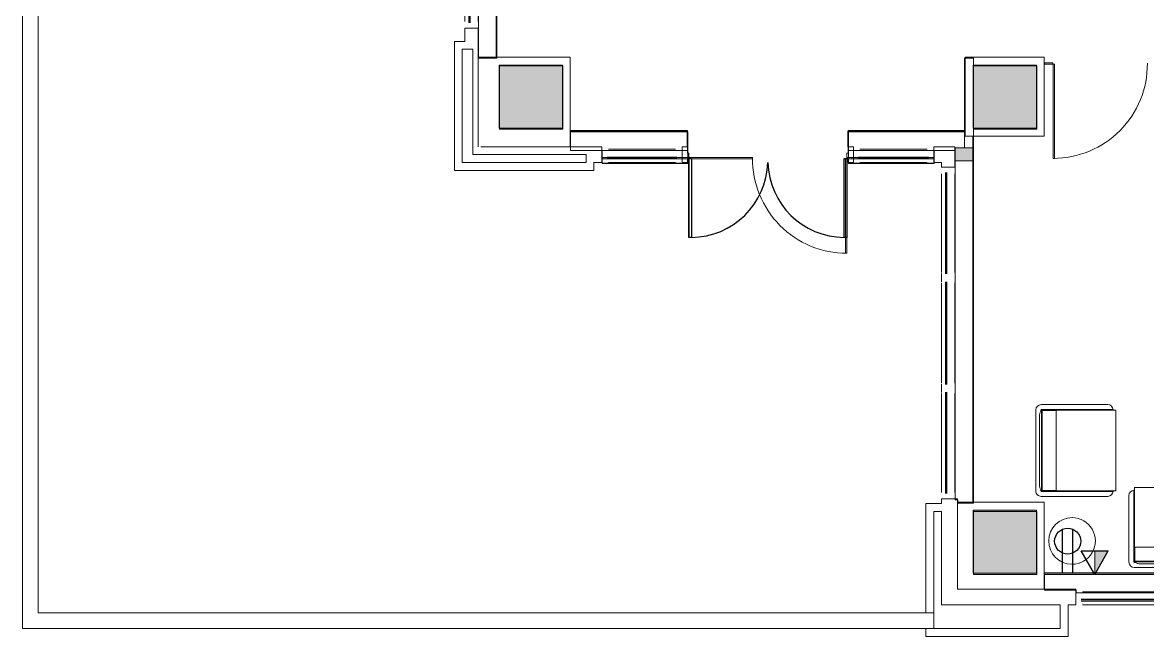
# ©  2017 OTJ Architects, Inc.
# Model space of a CAD drawing. Header units: inches. Extents: x -1221 to 179, y -822 to 880.
# Drawn here: x -1157.1 to -729.9, y -770.8 to -537.6 of the extents above; entities that cross this region are included whole.
import ezdxf
from ezdxf.xclip import XClip

# ---------------------------------------------------------------- set-up
doc = ezdxf.new("R2010")
doc.units = ezdxf.units.IN
doc.header["$MEASUREMENT"] = 0
doc.header["$XCLIPFRAME"] = 2
doc.linetypes.add('L1$0$2DASHES', pattern=[163.199999, 71.999999, -24, 9.6, -24, 9.6, -24])
doc.linetypes.add('L1$0$PHANTOM4', pattern=[0.625, 0.3125, -0.0625, 0.0625, -0.0625, 0.0625, -0.0625])
for name, color, linetype in [('L1$0$A-Anno-Revs-FinF', 181, 'Continuous'), ('L1$0$DEMO', 7, 'L1$0$PHANTOM4'), ('L1$0$GLZ_GLAZING', 7, 'Continuous')]:
    doc.layers.add(name, color=color, linetype=linetype)
for name, color, linetype, lineweight in [('L1$0$ArchiCAD Doors_Pen_No__3', 7, 'Continuous', 20), ('L1$0$ArchiCAD Windows_Pen_No__4', 4, 'Continuous', 9), ('L1$0$BB Columns_Pen_No__3', 7, 'Continuous', 20), ('L1$0$BB Columns_Pen_No__7', 7, 'Continuous', 20), ('L1$0$BB Columns_Pen_No__95', 8, 'Continuous', 20), ('L1$0$BB Shell_Pen_No__100', 7, 'Continuous', 20), ('L1$0$BB Shell_Pen_No__95', 8, 'Continuous', 20), ('X1$0$18_0109_REV_dwg _7_', 8, 'Continuous', 9), ('X1$0$A-ANNO-NOTE', 131, 'Continuous', 30), ('X1$0$A-DOOR', 31, 'Continuous', 13), ('X1$0$A-WALL', 113, 'Continuous', 9), ('X1$0$A-WALL-PATT', 111, 'Continuous', 13), ('X1$0$I-FURN', 30, 'Continuous', 9), ('X1$0$I-WALL', 2, 'Continuous', 9), ('X1$0$S-COLS', 52, 'Continuous', 9)]:
    doc.layers.add(name, color=color, linetype=linetype, lineweight=lineweight)

# ---------------------------------------------------------------- blocks, each defined once
blk = doc.blocks.new('L1$0$window-fixed')
at = {"layer": 'L1$0$ArchiCAD Windows_Pen_No__4', "linetype": 'L1$0$2DASHES'}
for p, q in [((-6723.6, 3788.31), (-6761.1, 3788.31)), ((-6681.6, 3788.31), (-6719.6, 3788.31)), ((-6640.1, 3788.31), (-6677.6, 3788.31)), ((-6723.6, 3783.31), (-6761.1, 3783.31)), ((-6681.6, 3783.31), (-6719.6, 3783.31)), ((-6640.09, 3783.31), (-6677.6, 3783.31))]:
    blk.add_line(p, q, dxfattribs=at)
at = {"layer": 'L1$0$ArchiCAD Windows_Pen_No__4', "linetype": 'Continuous'}
for p, q in [((-6723.17, 3788.31), (-6721.6, 3788.31)), ((-6721.6, 3788.31), (-6720.02, 3788.31)), ((-6681.17, 3788.31), (-6679.6, 3788.31)), ((-6679.6, 3788.31), (-6678.02, 3788.31))]:
    blk.add_line(p, q, dxfattribs=at)
at = {"layer": 'L1$0$GLZ_GLAZING', "color": 30, "linetype": 'Continuous'}
for p, q in [((-6723.1, 3786.81), (-6761.6, 3786.81)), ((-6761.6, 3786.32), (-6723.1, 3786.31)), ((-6681.1, 3786.81), (-6720.1, 3786.81)), ((-6720.1, 3786.32), (-6681.1, 3786.31)), ((-6639.59, 3786.81), (-6678.1, 3786.81)), ((-6678.1, 3786.32), (-6639.6, 3786.31))]:
    blk.add_line(p, q, dxfattribs=at)
at = {"layer": 'L1$0$GLZ_GLAZING', "color": 30, "linetype": 'Continuous', "const_width": 0.00174}
for points in [[(-6763.6, 3783.31), (-6761.1, 3783.31), (-6761.1, 3786.06), (-6761.6, 3786.06), (-6761.6, 3787.06), (-6761.1, 3787.06), (-6761.1, 3788.31), (-6763.6, 3788.31), (-6763.6, 3787.06), (-6763.6, 3787.06), (-6763.6, 3786.06), (-6763.6, 3786.06)], [(-6723.1, 3786.06), (-6723.1, 3787.06), (-6761.6, 3787.06), (-6761.6, 3786.07), (-6723.1, 3786.06)], [(-6719.6, 3783.31), (-6723.6, 3783.31), (-6723.6, 3786.06), (-6723.1, 3786.06), (-6723.1, 3787.06), (-6723.6, 3787.06), (-6723.6, 3788.31), (-6719.6, 3788.31), (-6719.6, 3787.06), (-6720.1, 3787.06), (-6720.1, 3786.06), (-6719.6, 3786.06)], [(-6681.1, 3786.06), (-6681.1, 3787.06), (-6720.1, 3787.06), (-6720.1, 3786.07), (-6681.59, 3786.06)], [(-6677.6, 3783.31), (-6681.6, 3783.31), (-6681.6, 3786.06), (-6681.1, 3786.06), (-6681.1, 3787.06), (-6681.6, 3787.06), (-6681.6, 3788.31), (-6677.6, 3788.31), (-6677.6, 3787.06), (-6678.1, 3787.06), (-6678.1, 3786.06), (-6677.6, 3786.06)], [(-6639.59, 3786.06), (-6639.59, 3787.06), (-6678.1, 3787.06), (-6678.1, 3786.07), (-6639.59, 3786.06)]]:
    blk.add_lwpolyline(points, close=True, dxfattribs=at)
blk.add_lwpolyline([(-6637.6, 3783.31), (-6637.6, 3788.31), (-6640.1, 3788.31), (-6640.09, 3787.06), (-6639.59, 3787.06), (-6639.59, 3786.06), (-6640.09, 3786.06), (-6640.09, 3783.31), (-6637.6, 3783.31)], dxfattribs=at)
blk = doc.blocks.new('L1')
at = {"layer": 'L1$0$BB Columns_Pen_No__95', "linetype": 'Continuous', "lineweight": 0, "true_color": 0x3f3f3f}
for points in [[(-7342.69, 2368.82), (-7342.69, 2344.82), (-7318.69, 2344.82), (-7318.69, 2368.82)], [(-7162.69, 2368.82), (-7162.69, 2344.82), (-7138.69, 2344.82), (-7138.69, 2368.82)], [(-7162.69, 2175.82), (-7138.69, 2175.82), (-7138.69, 2199.82), (-7162.69, 2199.82)]]:
    blk.add_hatch(color=250, dxfattribs=at).paths.add_polyline_path(points)
at = {"layer": 'L1$0$A-Anno-Revs-FinF'}
for p, q in [((-7343.69, 2371.82), (-7343.69, 2533.03)), ((-7271.19, 2343.82), (-7315.69, 2343.82)), ((-7271.19, 2337.82), (-7271.19, 2343.82)), ((-7165.69, 2343.82), (-7210.19, 2343.82)), ((-7210.19, 2337.82), (-7210.19, 2343.82)), ((-7162.69, 2202.82), (-7162.69, 2341.82)), ((-6985.69, 2175.82), (-7135.69, 2175.82))]:
    blk.add_line(p, q, dxfattribs=at)
at = {"layer": 'L1$0$ArchiCAD Doors_Pen_No__3', "linetype": 'Continuous'}
for p, q in [((-7271.19, 2337.82), (-7273.19, 2337.82)), ((-7273.19, 2337.82), (-7273.19, 2331.82)), ((-7271.19, 2335.39), (-7271.19, 2337.82)), ((-7208.19, 2337.82), (-7210.19, 2337.82)), ((-7210.19, 2337.82), (-7210.19, 2335.39)), ((-7208.19, 2331.82), (-7208.19, 2337.82)), ((-7270.69, 2335.39), (-7271.19, 2335.39)), ((-7271.19, 2331.82), (-7271.19, 2333.39)), ((-7271.19, 2333.39), (-7270.69, 2333.39)), ((-7270.69, 2333.39), (-7270.69, 2335.39)), ((-7210.19, 2335.39), (-7210.69, 2335.39)), ((-7210.69, 2335.39), (-7210.69, 2333.39)), ((-7210.69, 2333.39), (-7210.19, 2333.39)), ((-7210.19, 2333.39), (-7210.19, 2331.82)), ((-7273.19, 2331.82), (-7271.19, 2331.82)), ((-7210.19, 2331.82), (-7208.19, 2331.82))]:
    blk.add_line(p, q, dxfattribs=at)
at = {"layer": 'L1$0$ArchiCAD Windows_Pen_No__4', "linetype": 'L1$0$2DASHES'}
for p, q in [((-7275.69, 2336.82), (-7301.19, 2336.82)), ((-7180.19, 2336.82), (-7205.69, 2336.82))]:
    blk.add_line(p, q, dxfattribs=at)
at = {"layer": 'L1$0$ArchiCAD Windows_Pen_No__4', "linetype": 'Continuous'}
for p, q in [((-7275.69, 2331.82), (-7301.19, 2331.82)), ((-7180.19, 2331.82), (-7205.69, 2331.82))]:
    blk.add_line(p, q, dxfattribs=at)
at = {"layer": 'L1$0$BB Columns_Pen_No__3', "linetype": 'Continuous'}
for p, q in [((-7350.69, 2371.82), (-7315.69, 2371.82)), ((-7315.69, 2371.82), (-7315.69, 2337.82)), ((-7165.69, 2341.82), (-7165.69, 2371.82)), ((-7165.69, 2371.82), (-7135.69, 2371.82)), ((-7135.69, 2371.82), (-7135.69, 2341.82)), ((-7135.69, 2341.82), (-7165.69, 2341.82)), ((-7135.69, 2202.82), (-7168.69, 2202.82)), ((-7135.69, 2169.82), (-7135.69, 2202.82))]:
    blk.add_line(p, q, dxfattribs=at)
at = {"layer": 'L1$0$BB Columns_Pen_No__7', "linetype": 'Continuous', "flags": 128}
for points in [[(-7342.69, 2368.82), (-7318.69, 2368.82), (-7318.69, 2344.82), (-7342.69, 2344.82)], [(-7162.69, 2368.82), (-7138.69, 2368.82), (-7138.69, 2344.82), (-7162.69, 2344.82)], [(-7162.69, 2175.82), (-7138.69, 2175.82), (-7138.69, 2199.82), (-7162.69, 2199.82)]]:
    blk.add_lwpolyline(points, close=True, dxfattribs=at)
at = {"layer": 'L1$0$BB Shell_Pen_No__100', "linetype": 'Continuous'}
blk.add_line((-7174.69, 2330.07), (-7169.69, 2330.07), dxfattribs=at)
at = {"layer": 'L1$0$BB Shell_Pen_No__100', "linetype": 'Continuous', "flags": 128}
for points in [[(-7355.69, 2382.82), (-7355.69, 2377.82)], [(-7350.69, 2337.82), (-7350.69, 2382.82), (-7355.69, 2382.82)], [(-7359.69, 2377.82), (-7359.69, 2328.82)], [(-7355.69, 2377.82), (-7359.69, 2377.82)], [(-7356.69, 2331.82), (-7356.69, 2374.82)], [(-7356.69, 2374.82), (-7352.69, 2374.82)], [(-7352.69, 2374.82), (-7352.69, 2334.82)], [(-7303.69, 2331.82), (-7303.69, 2337.82), (-7349.69, 2337.82)], [(-7169.69, 2337.82), (-7177.69, 2337.82), (-7177.69, 2331.82)], [(-7169.69, 2330.07), (-7169.69, 2337.82)], [(-7352.69, 2334.82), (-7309.69, 2334.82)], [(-7309.69, 2334.82), (-7309.69, 2331.82)], [(-7359.69, 2328.82), (-7306.69, 2328.82)], [(-7309.69, 2331.82), (-7356.69, 2331.82)], [(-7306.69, 2331.82), (-7303.69, 2331.82)], [(-7306.69, 2328.82), (-7306.69, 2331.82)], [(-7177.69, 2331.82), (-7174.69, 2331.82)], [(-7174.69, 2331.82), (-7174.69, 2330.07)], [(-7174.69, 2202.32), (-7180.69, 2202.32)], [(-7180.69, 2202.32), (-7180.69, 2160.82)], [(-7168.69, 2204.07), (-7174.69, 2204.07), (-7174.69, 2202.32)], [(-7168.69, 2169.82), (-7168.69, 2204.07)], [(-7177.69, 2199.32), (-7174.69, 2199.32)], [(-7177.69, 2154.82), (-7177.69, 2199.32)], [(-7174.69, 2199.32), (-7174.69, 2163.82)], [(-7123.69, 2169.82), (-7168.69, 2169.82)], [(-7126.69, 2163.82), (-7123.69, 2163.82), (-7123.69, 2169.82)], [(-7174.69, 2163.82), (-7129.69, 2163.82)], [(-7129.69, 2163.82), (-7129.69, 2154.82)], [(-7126.69, 2151.82), (-7126.69, 2163.82)], [(-7180.69, 2154.82), (-7180.69, 2151.82)], [(-7129.69, 2154.82), (-7177.69, 2154.82)], [(-7180.69, 2151.82), (-7126.69, 2151.82)]]:
    blk.add_lwpolyline(points, dxfattribs=at)
at = {"layer": 'L1$0$BB Shell_Pen_No__95', "linetype": 'Continuous'}
for p, q in [((-7177.69, 2160.82), (-7180.69, 2160.82)), ((-7180.69, 2154.82), (-7177.69, 2154.82))]:
    blk.add_line(p, q, dxfattribs=at)
at = {"layer": 'L1$0$BB Shell_Pen_No__95', "linetype": 'Continuous', "flags": 128}
for points in [[(-7523.69, 2522.5), (-7523.69, 2154.82)], [(-7517.69, 2160.82), (-7517.69, 2522.5)], [(-7180.69, 2160.82), (-7517.69, 2160.82)], [(-7523.69, 2154.82), (-7180.69, 2154.82)]]:
    blk.add_lwpolyline(points, dxfattribs=at)
at = {"layer": 'L1$0$DEMO', "linetype": 'Continuous'}
for points in [[(-7270.69, 2333.39), (-7270.69, 2303.39)], [(-7269.69, 2333.39), (-7269.69, 2303.39)]]:
    blk.add_lwpolyline(points, dxfattribs=at)
for points in [[(-7270.69, 2333.39), (-7269.69, 2333.39), (-7269.69, 2303.39), (-7270.69, 2303.39)], [(-7211.69, 2333.39), (-7210.69, 2333.39), (-7210.69, 2303.39), (-7211.69, 2303.39)]]:
    blk.add_lwpolyline(points, close=True, dxfattribs=at)
for centre, start, end in [((-7269.92, 2332.63), 270.4569, 358.3961), ((-7211.46, 2332.63), 181.6039, 269.5431)]:
    blk.add_arc(centre, 29.24, start, end, dxfattribs=at)
at = {"layer": 'L1$0$GLZ_GLAZING', "color": 30, "linetype": 'Continuous'}
for p, q in [((-7301.69, 2333.81), (-7275.19, 2333.81)), ((-7275.19, 2333.32), (-7301.69, 2333.32)), ((-7206.19, 2333.81), (-7179.69, 2333.81)), ((-7179.69, 2333.32), (-7206.19, 2333.32))]:
    blk.add_line(p, q, dxfattribs=at)
at = {"layer": 'L1$0$GLZ_GLAZING', "color": 30, "linetype": 'Continuous', "const_width": 0.00174}
for points in [[(-7303.69, 2331.82), (-7303.69, 2336.82), (-7301.19, 2336.82), (-7301.19, 2334.07), (-7301.69, 2334.07), (-7301.69, 2333.07), (-7301.19, 2333.07), (-7301.19, 2331.82)], [(-7273.19, 2331.82), (-7273.19, 2336.82), (-7275.69, 2336.82), (-7275.69, 2334.07), (-7275.19, 2334.07), (-7275.19, 2333.07), (-7275.69, 2333.07), (-7275.69, 2331.82)], [(-7208.19, 2331.82), (-7208.19, 2336.82), (-7205.69, 2336.82), (-7205.69, 2334.07), (-7206.19, 2334.07), (-7206.19, 2333.07), (-7205.69, 2333.07), (-7205.69, 2331.82)], [(-7177.69, 2331.82), (-7177.69, 2336.82), (-7180.19, 2336.82), (-7180.19, 2334.07), (-7179.69, 2334.07), (-7179.69, 2333.07), (-7180.19, 2333.07), (-7180.19, 2331.82)]]:
    blk.add_lwpolyline(points, close=True, dxfattribs=at)
for points in [[(-7275.19, 2333.07), (-7301.69, 2333.07), (-7301.69, 2334.06), (-7275.19, 2334.07)], [(-7179.69, 2333.07), (-7206.19, 2333.07), (-7206.19, 2334.06), (-7179.69, 2334.07)]]:
    blk.add_lwpolyline(points, dxfattribs=at)
at = {"layer": 'L1$0$A-Anno-Revs-FinF'}
for p, rotation in [((-3567.38, 9146.41), 90), ((-3386.38, 8967.66), 90), ((-13761.29, 5952.13), 180)]:
    blk.add_blockref('L1$0$window-fixed', p, dxfattribs=dict(at, rotation=rotation))
blk = doc.blocks.new('X1$0$Single Glass Door - 36_ x 96_-4938039-FIRST FLOOR POWER _ SIGNAL')
at = {"layer": 'X1$0$A-DOOR', "lineweight": 20}
for p, q in [((17.40625, 36.0625), (17.40625, 0.25)), ((17.90625, 36.0625), (17.40625, 36.0625)), ((17.90625, 0.25), (17.90625, 36.0625)), ((17.40625, 0.25), (17.90625, 0.25))]:
    blk.add_line(p, q, dxfattribs=at)
at = {"layer": 'X1$0$A-DOOR', "lineweight": 9}
blk.add_arc((17.90625, 0.25), 35.8125, 90, 180.5, dxfattribs=at)
blk = doc.blocks.new('X1$0$Cahoots_Tables - Small Round-4938073-FIRST FLOOR POWER _ SIGNAL')
at = {"layer": 'X1$0$I-FURN'}
for start, end in [(0, 180), (180, 0)]:
    blk.add_arc((0.015625, 0), 8.858268, start, end, dxfattribs=at)
blk = doc.blocks.new('X1$0$Bernhardt_Design-Chair-Lounge-Atlantic - 6262-4902859-FIRST FLOOR POWER _ SIGNAL')
at = {"layer": 'X1$0$I-FURN'}
for p, q in [((-15.51, 14.09), (-15.28, 14.09)), ((-15.51, -13.19), (-15.51, 14.09)), ((-15.28, 15.19), (15.28, 15.19)), ((-15.28, 14.09), (-15.28, 15.19)), ((-15.28, 14.09), (-15.28, -12.99)), ((15.28, 15.19), (15.28, 14.09)), ((15.28, 14.09), (15.51, 14.09)), ((15.28, 14.09), (15.28, -12.99)), ((15.51, -13.19), (15.51, 14.09)), ((-17.42, -13.19), (-17.42, 12.18)), ((17.42, 12.18), (17.42, -13.19)), ((-15.28, -7.55), (0, -7.55)), ((-15.15, -12.84), (-15.15, -7.55)), ((15.28, -7.55), (0, -7.55)), ((15.15, -12.84), (15.15, -7.55)), ((-15.42, -13.27), (-14.98, -13.27)), ((15.42, -15.19), (-15.42, -15.19)), ((0, -12.84), (-15.15, -12.84)), ((-15.15, -13.09), (0, -13.09)), ((0, -13.82), (-12.92, -13.82)), ((0, -12.84), (15.15, -12.84)), ((15.15, -13.09), (0, -13.09)), ((0, -13.82), (12.92, -13.82)), ((15.42, -13.27), (14.98, -13.27))]:
    blk.add_line(p, q, dxfattribs=at)
for centre, radius, start, end in [((-15.51, 12.18), 1.92, 90, 180), ((15.51, 12.18), 1.92, 0, 90), ((-15.42, -13.19), 2, 180, 270), ((-15.42, -13.19), 0.0845, 180, 270), ((15.42, -13.19), 2, 270, 0), ((15.42, -13.19), 0.0845, 270, 0)]:
    blk.add_arc(centre, radius, start, end, dxfattribs=at)
for points, knots in [([(-15.15, -12.84), (-15.16, -12.84), (-15.18, -12.85), (-15.2, -12.86), (-15.21, -12.87), (-15.22, -12.88), (-15.23, -12.89), (-15.24, -12.9), (-15.25, -12.91), (-15.26, -12.92), (-15.26, -12.93), (-15.27, -12.95), (-15.28, -12.97), (-15.28, -13), (-15.28, -13.02), (-15.27, -13.04), (-15.26, -13.06), (-15.26, -13.06), (-15.25, -13.07), (-15.24, -13.08), (-15.23, -13.08), (-15.22, -13.09), (-15.21, -13.09), (-15.2, -13.09), (-15.18, -13.09), (-15.16, -13.09), (-15.15, -13.09)], [0, 0, 0, 0, 0.083333, 0.125, 0.166667, 0.1875, 0.208333, 0.25, 0.270833, 0.291667, 0.333333, 0.375, 0.416667, 0.5, 0.583333, 0.625, 0.666667, 0.708333, 0.729167, 0.75, 0.791667, 0.833333, 0.854167, 0.875, 0.916667, 1, 1, 1, 1]), ([(-12.92, -13.82), (-13.42, -13.82), (-14.14, -13.73), (-14.91, -13.39), (-15.15, -13.09)], [0, 0, 0, 0, 0.0573308, 0.1116574, 0.1116574, 0.1116574, 0.1116574]), ([(12.92, -13.82), (13.42, -13.82), (14.14, -13.73), (14.91, -13.39), (15.15, -13.09)], [0, 0, 0, 0, 0.0573308, 0.1116574, 0.1116574, 0.1116574, 0.1116574]), ([(15.15, -12.84), (15.16, -12.84), (15.18, -12.85), (15.2, -12.86), (15.21, -12.87), (15.22, -12.88), (15.23, -12.89), (15.24, -12.9), (15.25, -12.91), (15.26, -12.92), (15.26, -12.93), (15.27, -12.95), (15.28, -12.97), (15.28, -13), (15.28, -13.02), (15.27, -13.04), (15.26, -13.06), (15.26, -13.06), (15.25, -13.07), (15.24, -13.08), (15.23, -13.08), (15.22, -13.09), (15.21, -13.09), (15.2, -13.09), (15.18, -13.09), (15.16, -13.09), (15.15, -13.09)], [0, 0, 0, 0, 0.083333, 0.125, 0.166667, 0.1875, 0.208333, 0.25, 0.270833, 0.291667, 0.333333, 0.375, 0.416667, 0.5, 0.583333, 0.625, 0.666667, 0.708333, 0.729167, 0.75, 0.791667, 0.833333, 0.854167, 0.875, 0.916667, 1, 1, 1, 1])]:
    blk.add_open_spline(points, degree=3, knots=knots, dxfattribs=at)
blk = doc.blocks.new('X1$0$Walls 20 - Walls 1-5284883-FIRST FLOOR POWER _ SIGNAL')
at = {"layer": 'X1$0$A-WALL'}
for p, q in [((126.07, 386.06), (126.07, 236.06)), ((132.07, 386.06), (126.07, 386.06)), ((132.07, 374.06), (132.07, 386.06)), ((133.07, 374.06), (132.07, 374.06)), ((133.07, 248.06), (133.07, 374.06)), ((132.07, 236.06), (132.07, 248.06)), ((132.07, 248.06), (133.07, 248.06)), ((126.07, 236.06), (132.07, 236.06))]:
    blk.add_line(p, q, dxfattribs=at)
blk = doc.blocks.new('X1$0$Walls 21 - Walls 1-5284955-FIRST FLOOR POWER _ SIGNAL')
at = {"layer": 'X1$0$A-WALL'}
for p, q in [((-802.93, -590.18), (-802.93, -718.94)), ((-795.93, -720.19), (-795.93, -590.18)), ((-802.93, -718.94), (-801.93, -718.94)), ((-801.93, -718.94), (-801.93, -720.19)), ((-801.93, -720.19), (-795.93, -720.19))]:
    blk.add_line(p, q, dxfattribs=at)
blk = doc.blocks.new('X1$0$Walls 24 - Walls 1-5285480-FIRST FLOOR POWER _ SIGNAL')
at = {"layer": 'X1$0$A-WALL'}
for p, q in [((-1150.99, -333.94), (-1156.93, -333.94)), ((-1156.93, -333.94), (-1156.93, -396.99)), ((-1150.99, -334.22), (-1150.99, -333.94)), ((-1150.99, -389.8), (-1150.99, -334.22)), ((-1150.99, -389.98), (-1150.99, -389.8)), ((-976.93, -389.98), (-1150.99, -389.98)), ((-976.93, -551.19), (-976.93, -389.98)), ((-1156.93, -396.99), (-982.93, -396.99)), ((-982.93, -396.99), (-982.93, -414.19)), ((-982.93, -414.19), (-983.93, -414.19)), ((-983.93, -414.19), (-983.93, -551.19)), ((-983.93, -551.19), (-976.93, -551.19))]:
    blk.add_line(p, q, dxfattribs=at)
blk = doc.blocks.new('X1$0$Concrete-Rectangular-Column - 24 X 24-V44-FIRST FLOOR POWER _ SIGNAL')
at = {"layer": 'X1$0$S-COLS'}
blk.add_hatch(color=7, dxfattribs=at).paths.add_polyline_path([(-12, -12), (12, -12), (12, 12), (-12, 12), (-12, 11.28)], flags=0)
at = {"layer": 'X1$0$S-COLS', "color": 8, "lineweight": 20}
for p, q in [((12, 12), (-12, 12)), ((-12, 12), (-12, -12)), ((12, -12), (12, 12)), ((-12, -12), (12, -12))]:
    blk.add_line(p, q, dxfattribs=at)
blk = doc.blocks.new('X1$0$Single Glass Door - 36_ x 84_ Exterior Storefront _ Sidelight-5663018-FIRST FLOOR POWER _ SIGNAL')
at = {"layer": 'X1$0$A-DOOR', "lineweight": 20}
for p, q in [((17.40625, -0.25), (17.90625, -0.25)), ((17.40625, -36.0625), (17.40625, -0.25)), ((17.90625, -0.25), (17.90625, -36.0625)), ((17.90625, -36.0625), (17.40625, -36.0625))]:
    blk.add_line(p, q, dxfattribs=at)
at = {"layer": 'X1$0$A-DOOR', "lineweight": 9}
blk.add_arc((17.90625, -0.25), 35.8125, 179.5, 270, dxfattribs=at)
blk = doc.blocks.new('X1')
at = {"layer": 'X1$0$A-ANNO-NOTE', "lineweight": 9}
blk.add_hatch(color=256, dxfattribs=at).paths.add_polyline_path([(-749.93, -747.19), (-744.77, -738.26), (-749.93, -738.26)], flags=0)
at = {"layer": 'X1$0$A-WALL-PATT', "lineweight": 9}
blk.add_hatch(color=7, dxfattribs=at).paths.add_polyline_path([(-795.93, -590.18), (-795.93, -585.18), (-802.93, -585.18), (-802.93, -590.18), (-795.93, -590.18)], flags=0)
h = blk.add_hatch(color=7, dxfattribs=at)
h.paths.add_polyline_path([(-843.43, -589.44), (-810.93, -589.44), (-810.93, -588.94), (-843.93, -588.94), (-843.93, -589.44)], flags=0)
h.paths.add_polyline_path([(-936.93, -589.44), (-909.93, -589.44), (-909.93, -588.94), (-936.93, -588.94)], flags=0)
at = {"layer": 'X1$0$A-ANNO-NOTE'}
for p, q in [((-762.11, -746.54), (-762.11, -730.01)), ((-758.27, -746.54), (-758.27, -730.01)), ((-749.93, -747.19), (-755.09, -738.26)), ((-755.09, -738.26), (-744.77, -738.26)), ((-749.93, -747.19), (-744.77, -738.26))]:
    blk.add_line(p, q, dxfattribs=at)
at = {"layer": 'X1$0$A-ANNO-NOTE', "lineweight": 9}
for p, q in [((-749.93, -747.19), (-744.77, -738.26)), ((-744.77, -738.26), (-749.93, -738.26)), ((-749.93, -738.26), (-749.93, -747.19))]:
    blk.add_line(p, q, dxfattribs=at)
at = {"layer": 'X1$0$A-ANNO-NOTE'}
blk.add_circle((-760.19, -734.58), 4.95, dxfattribs=at)
at = {"layer": 'X1$0$A-WALL'}
for p, q in [((-948.93, -579.19), (-904.43, -579.19)), ((-948.93, -579.19), (-948.93, -586.19)), ((-904.43, -579.19), (-904.43, -586.19)), ((-843.43, -579.19), (-799.43, -579.19)), ((-843.43, -579.19), (-843.43, -586.19)), ((-904.43, -586.19), (-948.93, -586.19)), ((-802.93, -586.19), (-810.93, -586.19))]:
    blk.add_line(p, q, dxfattribs=at)
at = {"layer": 'X1$0$A-WALL', "lineweight": 13}
blk.add_line((-799.43, -585.18), (-795.93, -585.18), dxfattribs=at)
at = {"layer": 'X1$0$I-WALL', "lineweight": 13}
for p, q in [((-795.93, -551.22), (-799.43, -551.22)), ((-799.43, -551.22), (-799.43, -585.18)), ((-795.93, -554.09), (-795.93, -551.22)), ((-765.84, -552.93), (-768.93, -552.93)), ((-768.93, -552.93), (-768.93, -553.43)), ((-768.93, -553.43), (-765.84, -553.43)), ((-765.84, -553.43), (-765.84, -552.93)), ((-795.93, -585.18), (-795.93, -578.09)), ((-879.93, -588.94), (-909.93, -588.94)), ((-909.93, -589.44), (-879.93, -589.44)), ((-879.93, -589.44), (-879.93, -588.94))]:
    blk.add_line(p, q, dxfattribs=at)
at = {"layer": 'X1$0$I-WALL', "color": 8, "lineweight": 20}
for p, q in [((-799.43, -585.18), (-802.93, -585.18)), ((-802.93, -585.18), (-802.93, -590.18)), ((-795.93, -590.18), (-795.93, -585.18)), ((-909.93, -588.94), (-936.93, -588.94)), ((-936.93, -588.94), (-936.93, -589.44)), ((-936.93, -589.44), (-909.93, -589.44)), ((-810.93, -588.94), (-843.93, -588.94)), ((-843.93, -588.94), (-843.93, -589.44)), ((-843.93, -589.44), (-810.93, -589.44)), ((-810.93, -589.44), (-810.93, -588.94)), ((-802.93, -590.18), (-795.93, -590.18))]:
    blk.add_line(p, q, dxfattribs=at)
at = {"layer": 'X1$0$I-WALL'}
for p, q in [((-936.93, -588.94), (-936.93, -586.19)), ((-936.93, -591.19), (-936.93, -589.44)), ((-909.93, -589.44), (-909.93, -588.94)), ((-904.43, -588.94), (-904.43, -586.19)), ((-904.43, -591.19), (-904.43, -589.44)), ((-843.43, -586.19), (-810.93, -586.19)), ((-843.43, -588.95), (-843.43, -586.19)), ((-843.43, -591.19), (-843.43, -589.44)), ((-810.93, -588.94), (-810.93, -586.19)), ((-810.93, -591.19), (-810.93, -589.44)), ((-904.43, -591.19), (-936.93, -591.19)), ((-810.93, -591.19), (-843.43, -591.19))]:
    blk.add_line(p, q, dxfattribs=at)
at = {"layer": 'X1$0$18_0109_REV_dwg _7_'}
ref = blk.add_blockref('L1', (6366.63, -2922.6), dxfattribs=at)
XClip(ref).set_block_clipping_path([(-7587.3890141857, 2122.8758432012), (-6188.1189173454, 3796.6416784023)])
at = {"layer": 'X1$0$A-DOOR', "rotation": 180}
blk.add_blockref('X1$0$Single Glass Door - 36_ x 96_-4938039-FIRST FLOOR POWER _ SIGNAL', (-747.84, -553.18), dxfattribs=at)
at = {"layer": 'X1$0$A-DOOR'}
blk.add_blockref('X1$0$Single Glass Door - 36_ x 84_ Exterior Storefront _ Sidelight-5663018-FIRST FLOOR POWER _ SIGNAL', (-861.93, -589.19), dxfattribs=at)
at = {"layer": 'X1$0$A-WALL'}
for name in ['X1$0$Walls 24 - Walls 1-5285480-FIRST FLOOR POWER _ SIGNAL', 'X1$0$Walls 21 - Walls 1-5284955-FIRST FLOOR POWER _ SIGNAL']:
    blk.add_blockref(name, (0, 0), dxfattribs=at)
at = {"layer": 'X1$0$A-WALL', "rotation": 270.0000000000001}
blk.add_blockref('X1$0$Walls 20 - Walls 1-5284883-FIRST FLOOR POWER _ SIGNAL', (-1004.99, -621.12), dxfattribs=at)
at = {"layer": 'X1$0$I-FURN'}
for name, p, rotation in [('X1$0$Bernhardt_Design-Chair-Lounge-Atlantic - 6262-4902859-FIRST FLOOR POWER _ SIGNAL', (-757.07, -700.15), 270.0000000000008), ('X1$0$Cahoots_Tables - Small Round-4938073-FIRST FLOOR POWER _ SIGNAL', (-758.54, -734.49), 89.86116781745531)]:
    blk.add_blockref(name, p, dxfattribs=dict(at, rotation=rotation))
blk.add_blockref('X1$0$Bernhardt_Design-Chair-Lounge-Atlantic - 6262-4902859-FIRST FLOOR POWER _ SIGNAL', (-719.51, -729.36), dxfattribs=at)
at = {"layer": 'X1$0$S-COLS'}
for p in [(-963.93, -566.1), (-783.93, -566.09), (-783.93, -735.28)]:
    blk.add_blockref('X1$0$Concrete-Rectangular-Column - 24 X 24-V44-FIRST FLOOR POWER _ SIGNAL', p, dxfattribs=at)

msp = doc.modelspace()

# ---------------------------------------------------------------- block references
at = {"color": 253}
msp.add_blockref('X1', (0, 0), dxfattribs=at)

doc.saveas('drawing.dxf')
